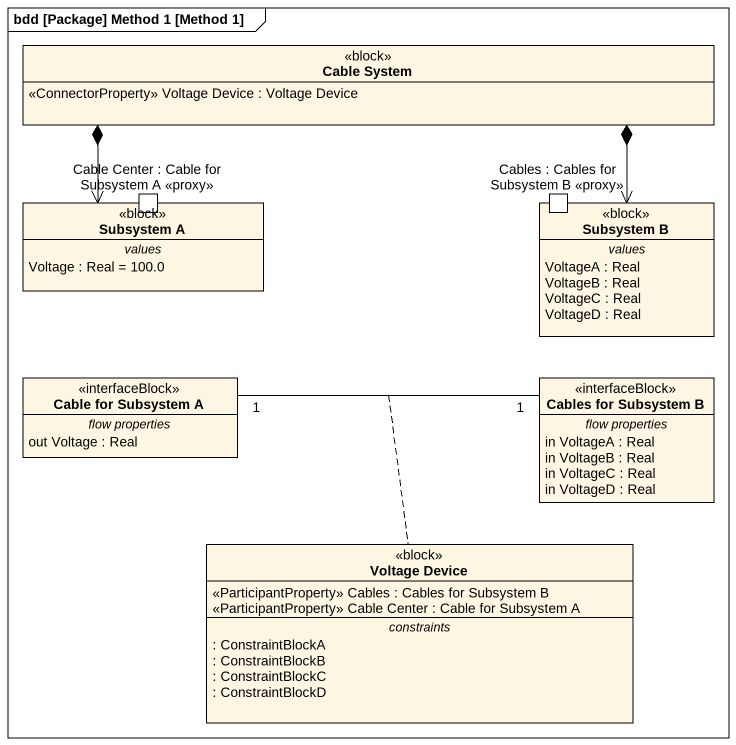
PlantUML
@startuml
mainframe bdd [Package] Method 1 [Method 1]
hide circle
hide empty members
class "Cable System" as Cable_System <<block>> {
  <<ConnectorProperty>> Voltage Device : Voltage Device
}
class "Subsystem A" as Subsystem_A <<block>> {
  -- values --
  Voltage : Real = 100.0
  -- ports --
  Cable Center : Cable for Subsystem A <<proxy>>
}
class "Subsystem B" as Subsystem_B <<block>> {
  -- values --
  VoltageA : Real
  VoltageB : Real
  VoltageC : Real
  VoltageD : Real
  -- ports --
  Cables : Cables for Subsystem B <<proxy>>
}
class "Cable for Subsystem A" as Cable_for_Subsystem_A <<interfaceBlock>> {
  -- flow properties --
  out Voltage : Real
}
class "Cables for Subsystem B" as Cables_for_Subsystem_B <<interfaceBlock>> {
  -- flow properties --
  in VoltageA : Real
  in VoltageB : Real
  in VoltageC : Real
  in VoltageD : Real
}
class "Voltage Device" as Voltage_Device <<block>> {
  <<ParticipantProperty>> Cables : Cables for Subsystem B
  <<ParticipantProperty>> Cable Center : Cable for Subsystem A
  -- constraints --
  : ConstraintBlockA
  : ConstraintBlockB
  : ConstraintBlockC
  : ConstraintBlockD
}
Cable_System *--> Subsystem_A
Cable_System *--> Subsystem_B
Cable_for_Subsystem_A "1" -right- "1" Cables_for_Subsystem_B
(Cable_for_Subsystem_A, Cables_for_Subsystem_B) .. Voltage_Device
@enduml
